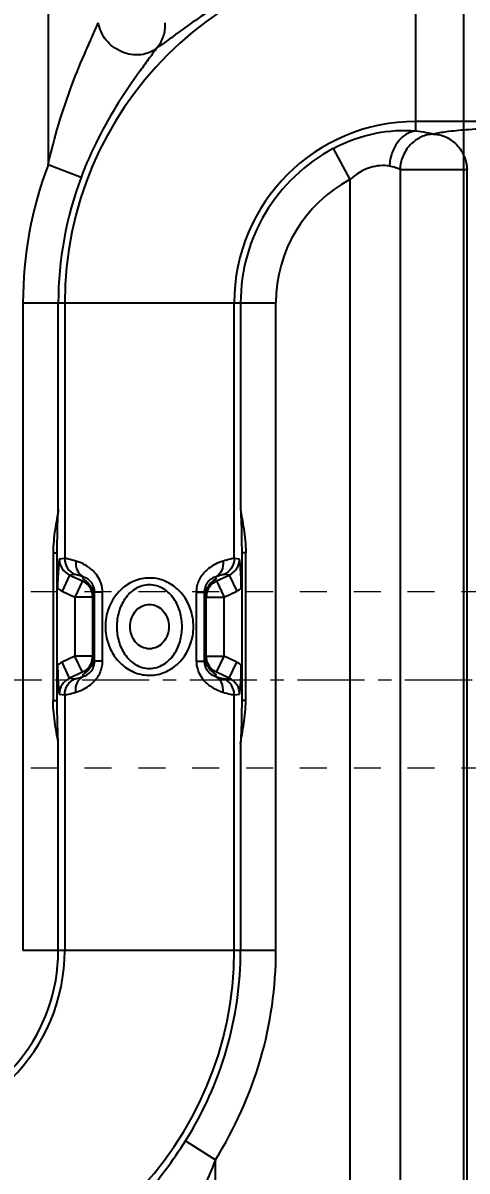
# Model space of a CAD drawing. Header units: millimetres. Extents: x 309 to 11345, y -1340 to 1318.
# Drawn here: x 890.9 to 916, y -436.3 to -371.2 of the extents above; entities that cross this region are included whole.
import ezdxf

# ---------------------------------------------------------------- set-up
doc = ezdxf.new("R2010")
doc.units = ezdxf.units.MM
doc.header["$LTSCALE"] = 16.335
doc.header["$PDMODE"] = 3
doc.header["$PDSIZE"] = 0.3125
doc.linetypes.add('CENTER', pattern=[0.6, 0.375, -0.075, 0.075, -0.075])
doc.linetypes.add('HIDDEN', pattern=[0.2, 0.1, -0.1])
doc.layers.get('0').update_dxf_attribs({"linetype": 'CONTINUOUS'})
doc.layers.get('Defpoints').update_dxf_attribs({"linetype": 'CONTINUOUS'})
doc.layers.add('cool', color=153, linetype='HIDDEN', lineweight=9)
doc.styles.get("Standard").update_dxf_attribs({"font": 'txt', "width": 0.8})
doc.dimstyles.get("Standard").update_dxf_attribs({"dimtxt": 0.15625, "dimasz": 0.1875, "dimexe": 0.125, "dimexo": 0.0625, "dimtad": 0, "dimtih": 1, "dimtoh": 1, "dimdsep": 46, "dimtxsty": 'Standard', "dimcen": 0.09, "dimadec": 0, "dimazin": 0, "dimtp": 0.01, "dimtm": 0.01, "dimtfac": 1, "dimtofl": 0, "dimtmove": 0, "dimatfit": 3, "dimfxl": 0, "dimtolj": 1, "dimarcsym": 0})

# ---------------------------------------------------------------- blocks, each defined once
blk = doc.blocks.new('*D137')
at = {"color": 4, "lineweight": -2}
for p, q in [((841.298, -229.95), (841.298, -209.95)), ((848.047, -249.95), (841.298, -229.95)), ((848.047, -316.766), (848.047, -249.95))]:
    blk.add_line(p, q, dxfattribs=at)
at = {"layer": 'Defpoints', "color": 0}
for p in [(841.298, -209.95), (848.047, -316.828), (1045.847, -463.458)]:
    blk.add_point(p, dxfattribs=at)
at = {"color": 6, "insert": (841.298, -191.95), "char_height": 10, "attachment_point": 5, "rotation": 90}
blk.add_mtext('\\A1;197.80', dxfattribs=at)
blk = doc.blocks.new('*D138')
at = {"color": 4, "lineweight": -2}
for p, q in [((790.171, -229.95), (790.171, -209.95)), ((800.847, -234.408), (790.171, -229.95)), ((800.847, -254.346), (800.847, -234.408))]:
    blk.add_line(p, q, dxfattribs=at)
at = {"layer": 'Defpoints', "color": 0}
for p in [(790.171, -209.95), (800.847, -254.408), (1045.847, -463.458)]:
    blk.add_point(p, dxfattribs=at)
at = {"color": 6, "insert": (790.171, -191.284), "char_height": 10, "attachment_point": 5, "rotation": 90}
blk.add_mtext('\\A1;245.00', dxfattribs=at)
blk = doc.blocks.new('*D139')
at = {"color": 4, "lineweight": -2}
for p, q in [((817.432, -229.95), (817.432, -209.95)), ((846.349, -249.95), (817.432, -229.95)), ((846.349, -386.088), (846.349, -249.95))]:
    blk.add_line(p, q, dxfattribs=at)
at = {"layer": 'Defpoints', "color": 0}
for p in [(817.432, -209.95), (846.349, -386.151), (1045.847, -463.458)]:
    blk.add_point(p, dxfattribs=at)
at = {"color": 6, "insert": (817.432, -191.95), "char_height": 10, "attachment_point": 5, "rotation": 90}
blk.add_mtext('\\A1;199.50', dxfattribs=at)
blk = doc.blocks.new('*D140')
at = {"color": 4, "lineweight": -2}
blk.add_line((915.847, -452.396), (915.847, -209.95), dxfattribs=at)
at = {"layer": 'Defpoints', "color": 0}
for p in [(915.847, -209.95), (915.847, -452.458), (1045.847, -463.458)]:
    blk.add_point(p, dxfattribs=at)
at = {"color": 6, "insert": (915.847, -193.284), "char_height": 10, "attachment_point": 5, "rotation": 90}
blk.add_mtext('\\A1;130.00', dxfattribs=at)
blk = doc.blocks.new('*D141')
at = {"color": 4, "lineweight": -2}
blk.add_line((888.986, -450.896), (888.986, -209.95), dxfattribs=at)
at = {"layer": 'Defpoints', "color": 0}
for p in [(888.986, -209.95), (888.986, -450.958), (1045.847, -463.458)]:
    blk.add_point(p, dxfattribs=at)
at = {"color": 6, "insert": (888.986, -191.284), "char_height": 10, "attachment_point": 5, "rotation": 90}
blk.add_mtext('\\A1;156.86', dxfattribs=at)
blk = doc.blocks.new('*D144')
at = {"color": 4, "lineweight": -2}
for p, q in [((769.752, -440.886), (749.752, -440.886)), ((789.752, -447.409), (769.752, -440.886)), ((861.476, -447.409), (789.752, -447.409))]:
    blk.add_line(p, q, dxfattribs=at)
at = {"layer": 'Defpoints', "color": 0}
for p in [(749.752, -440.886), (861.539, -447.409), (1045.847, -463.458)]:
    blk.add_point(p, dxfattribs=at)
at = {"color": 6, "insert": (735.752, -440.886), "char_height": 10, "attachment_point": 5}
blk.add_mtext('\\A1;16.05', dxfattribs=at)
blk = doc.blocks.new('*D145')
at = {"color": 4, "lineweight": -2}
blk.add_line((842.779, -391.101), (749.752, -391.101), dxfattribs=at)
at = {"layer": 'Defpoints', "color": 0}
for p in [(749.752, -391.101), (842.842, -391.101), (1045.847, -463.458)]:
    blk.add_point(p, dxfattribs=at)
at = {"color": 6, "insert": (733.752, -391.101), "char_height": 10, "attachment_point": 5}
blk.add_mtext('\\A1;72.36', dxfattribs=at)
blk = doc.blocks.new('*D146')
at = {"color": 4, "lineweight": -2}
blk.add_line((843.585, -321.228), (749.752, -321.228), dxfattribs=at)
at = {"layer": 'Defpoints', "color": 0}
for p in [(749.752, -321.228), (843.647, -321.228), (1045.847, -463.458)]:
    blk.add_point(p, dxfattribs=at)
at = {"color": 6, "insert": (731.085, -321.228), "char_height": 10, "attachment_point": 5}
blk.add_mtext('\\A1;142.23', dxfattribs=at)
blk = doc.blocks.new('*D147')
at = {"color": 4, "lineweight": -2}
blk.add_line((839.195, -303.458), (749.752, -303.458), dxfattribs=at)
at = {"layer": 'Defpoints', "color": 0}
for p in [(749.752, -303.458), (839.257, -303.458), (1045.847, -463.458)]:
    blk.add_point(p, dxfattribs=at)
at = {"color": 6, "insert": (733.085, -303.458), "char_height": 10, "attachment_point": 5}
blk.add_mtext('\\A1;160.00', dxfattribs=at)
blk = doc.blocks.new('*D148')
at = {"color": 4, "lineweight": -2}
blk.add_line((979.285, -283.428), (749.752, -283.428), dxfattribs=at)
at = {"layer": 'Defpoints', "color": 0}
for p in [(749.752, -283.428), (979.347, -283.428), (1045.847, -463.458)]:
    blk.add_point(p, dxfattribs=at)
at = {"color": 6, "insert": (732.418, -283.428), "char_height": 10, "attachment_point": 5}
blk.add_mtext('\\A1;180.03', dxfattribs=at)
blk = doc.blocks.new('*D149')
at = {"color": 4, "lineweight": -2}
blk.add_line((796.946, -258.458), (749.752, -258.458), dxfattribs=at)
at = {"layer": 'Defpoints', "color": 0}
for p in [(749.752, -258.458), (797.009, -258.458), (1045.847, -463.458)]:
    blk.add_point(p, dxfattribs=at)
at = {"color": 6, "insert": (731.752, -258.458), "char_height": 10, "attachment_point": 5}
blk.add_mtext('\\A1;205.00', dxfattribs=at)
blk = doc.blocks.new('*D150')
at = {"color": 4, "lineweight": -2}
for p, q in [((870.41, -231.643), (870.41, -211.643)), ((861.539, -251.643), (870.41, -231.643)), ((861.539, -446.733), (861.539, -251.643))]:
    blk.add_line(p, q, dxfattribs=at)
at = {"layer": 'Defpoints', "color": 0}
for p in [(870.41, -211.643), (861.539, -446.795), (1045.847, -463.458)]:
    blk.add_point(p, dxfattribs=at)
at = {"color": 6, "insert": (870.41, -194.31), "char_height": 10, "attachment_point": 5, "rotation": 90}
blk.add_mtext('\\A1;184.31', dxfattribs=at)
blk = doc.blocks.new('*D151')
at = {"color": 4, "lineweight": -2}
for p, q in [((856.031, -231.643), (856.031, -211.643)), ((850.78, -251.643), (856.031, -231.643)), ((850.78, -446.733), (850.78, -251.643))]:
    blk.add_line(p, q, dxfattribs=at)
at = {"layer": 'Defpoints', "color": 0}
for p in [(856.031, -211.643), (850.78, -446.795), (1045.847, -463.458)]:
    blk.add_point(p, dxfattribs=at)
at = {"color": 6, "insert": (856.031, -193.643), "char_height": 10, "attachment_point": 5, "rotation": 90}
blk.add_mtext('\\A1;195.07', dxfattribs=at)
blk = doc.blocks.new('*D167')
at = {"color": 4, "lineweight": -2}
for p, q in [((806.321, -229.338), (806.321, -209.338)), ((815.847, -249.338), (806.321, -229.338)), ((815.847, -386.638), (815.847, -249.338))]:
    blk.add_line(p, q, dxfattribs=at)
at = {"layer": 'Defpoints', "color": 0}
for p in [(806.321, -209.338), (815.847, -386.701), (1045.847, -463.458)]:
    blk.add_point(p, dxfattribs=at)
at = {"color": 6, "insert": (806.321, -191.338), "char_height": 10, "attachment_point": 5, "rotation": 90}
blk.add_mtext('\\A1;230.00', dxfattribs=at)
blk = doc.blocks.new('*D219')
at = {"color": 4, "lineweight": -2}
blk.add_line((834.322, -356.458), (749.977, -356.458), dxfattribs=at)
at = {"layer": 'Defpoints', "color": 0}
for p in [(749.977, -356.458), (834.385, -356.458), (1045.847, -463.458)]:
    blk.add_point(p, dxfattribs=at)
at = {"color": 6, "insert": (733.31, -356.458), "char_height": 10, "attachment_point": 5}
blk.add_mtext('\\A1;107.00', dxfattribs=at)
blk = doc.blocks.new('*D220')
at = {"color": 4, "lineweight": -2}
for p, q in [((830.094, -229.49), (830.094, -209.49)), ((838.785, -249.49), (830.094, -229.49)), ((838.785, -351.996), (838.785, -249.49))]:
    blk.add_line(p, q, dxfattribs=at)
at = {"layer": 'Defpoints', "color": 0}
for p in [(830.094, -209.49), (838.785, -352.058), (1045.847, -463.458)]:
    blk.add_point(p, dxfattribs=at)
at = {"color": 6, "insert": (830.094, -190.823), "char_height": 10, "attachment_point": 5, "rotation": 90}
blk.add_mtext('\\A1;207.06', dxfattribs=at)

msp = doc.modelspace()

# ---------------------------------------------------------------- linework, layer by layer
at = {"color": 7, "linetype": 'Continuous'}
for p, q in [((892.295, -361.51), (892.295, -379.262)), ((913.121, -377.332), (913.121, -366.66)), ((987.187, -376.796), (913.121, -376.796)), ((908.446, -378.328), (909.389, -380.092)), ((894.168, -379.965), (892.295, -379.262)), ((912.231, -379.51), (912.231, -533.406)), ((912.231, -379.51), (916.022, -379.51)), ((916.022, -533.406), (916.022, -379.51)), ((909.389, -380.093), (909.389, -532.824)), ((890.877, -387.079), (890.877, -423.779)), ((890.877, -387.079), (905.2, -387.079)), ((892.877, -398.765), (892.877, -387.079)), ((893.239, -387.079), (893.239, -401.569)), ((902.839, -401.569), (902.839, -387.079)), ((903.2, -387.079), (903.2, -398.764)), ((905.2, -423.779), (905.2, -387.079)), ((892.584, -401.236), (892.584, -409.622)), ((892.584, -401.236), (892.814, -401.236)), ((892.814, -409.622), (892.814, -401.235)), ((903.263, -401.236), (903.263, -409.622)), ((903.494, -401.236), (903.263, -401.236)), ((903.494, -409.622), (903.494, -401.236)), ((893.239, -401.569), (892.931, -401.595)), ((903.146, -401.595), (902.839, -401.569)), ((893.518, -402.504), (893.094, -403.414)), ((893.814, -402.479), (893.518, -402.504)), ((893.518, -402.504), (894.24, -402.84)), ((894.31, -402.622), (894.24, -402.706)), ((901.767, -402.622), (901.837, -402.706)), ((901.837, -402.84), (902.559, -402.504)), ((902.559, -402.504), (902.263, -402.479)), ((902.559, -402.504), (902.983, -403.414)), ((893.094, -403.414), (893.815, -403.75)), ((894.24, -402.84), (893.815, -403.75)), ((894.72, -403.179), (894.721, -403.177)), ((901.357, -403.177), (901.357, -403.179)), ((901.837, -402.84), (902.262, -403.75)), ((902.262, -403.75), (902.983, -403.414)), ((893.815, -403.75), (893.815, -407.107)), ((894.821, -403.75), (893.815, -403.75)), ((894.821, -403.75), (894.821, -407.107)), ((894.934, -403.481), (894.853, -403.576)), ((894.853, -403.576), (894.853, -403.75)), ((894.934, -407.377), (894.934, -403.481)), ((895.386, -403.481), (894.934, -403.481)), ((895.386, -407.377), (895.386, -403.481)), ((900.691, -403.481), (900.691, -407.377)), ((900.691, -403.481), (901.143, -403.481)), ((901.143, -403.481), (901.143, -407.377)), ((901.143, -403.481), (901.224, -403.576)), ((901.224, -403.576), (901.224, -403.75)), ((901.256, -407.107), (901.256, -403.75)), ((901.256, -403.75), (902.262, -403.75)), ((902.262, -407.107), (902.262, -403.75)), ((893.815, -407.107), (893.094, -407.444)), ((894.24, -408.017), (893.815, -407.107)), ((894.821, -407.107), (893.815, -407.107)), ((894.853, -407.107), (894.853, -407.281)), ((894.934, -407.377), (894.853, -407.281)), ((901.143, -407.377), (901.224, -407.281)), ((901.224, -407.107), (901.224, -407.281)), ((901.256, -407.107), (902.262, -407.107)), ((901.837, -408.017), (902.262, -407.107)), ((902.983, -407.444), (902.262, -407.107)), ((893.518, -408.354), (893.094, -407.444)), ((894.24, -408.017), (893.518, -408.354)), ((894.721, -407.681), (894.72, -407.679)), ((895.386, -407.377), (894.934, -407.377)), ((900.691, -407.377), (901.143, -407.377)), ((901.357, -407.679), (901.357, -407.681)), ((902.559, -408.354), (901.837, -408.017)), ((902.559, -408.354), (902.983, -407.444)), ((893.518, -408.354), (893.814, -408.379)), ((894.31, -408.235), (894.24, -408.152)), ((901.767, -408.235), (901.837, -408.152)), ((902.263, -408.379), (902.559, -408.354)), ((892.931, -409.263), (893.239, -409.289)), ((893.239, -409.289), (893.239, -423.779)), ((902.839, -409.289), (903.146, -409.263)), ((902.839, -423.779), (902.839, -409.289)), ((892.584, -409.622), (892.814, -409.622)), ((903.494, -409.622), (903.263, -409.622)), ((892.877, -423.779), (892.877, -412.094)), ((903.2, -412.093), (903.2, -423.779)), ((905.2, -423.779), (890.877, -423.779)), ((900.08, -434.578), (901.772, -435.644)), ((901.772, -477.272), (901.772, -435.644))]:
    msp.add_line(p, q, dxfattribs=at)
for centre, radius, start, end in [((913.121, -387.079), 19.882, 90, 180), ((913.121, -387.079), 10.283, 90, 180), ((913.121, -387.079), 9.921, 118.1124, 180), ((913.121, -387.079), 22.244, 159.42729, 180), ((913.121, -387.079), 20.244, 159.42676, 180), ((913.121, -387.079), 7.921, 118.11496, 180), ((893.809, -403.622), 1.013, 25.92354, 64.94585), ((894.097, -403.388), 0.795, 66.55422, 74.43916), ((893.403, -403.759), 2.074, 46.64159, 48.91854), ((893.484, -403.675), 1.957, 37.73679, 46.7035), ((902.268, -403.622), 1.013, 115.05403, 154.07634), ((893.951, -401.577), 2.027, 236.66808, 244.99291), ((893.82, -403.75), 1.001, 21.68775, 43.43168), ((893.982, -403.577), 0.871, 0.04722, 9.68239), ((902.252, -403.481), 1.56, 170.61494, 179.98539), ((902.098, -403.479), 0.955, 172.44694, 180.08855), ((902.259, -403.751), 1.003, 136.58371, 179.99284), ((902.126, -401.577), 2.027, 295.00763, 303.33132), ((902.425, -403.675), 1.169, 171.60653, 175.10995), ((898.562, -405.429), 3.017, 170.11969, 179.99222), ((897.516, -405.428), 3.018, 350.09885, 359.99212), ((893.818, -407.107), 1.003, 316.58371, 359.99284), ((893.951, -409.281), 2.027, 115.00728, 123.33172), ((893.809, -407.236), 1.013, 295.05403, 334.07634), ((893.979, -407.378), 0.955, 352.49671, 0.08854), ((893.826, -407.376), 1.56, 350.67566, 359.98573), ((902.258, -407.108), 1.001, 201.68775, 223.43168), ((902.268, -407.236), 1.013, 205.92354, 244.94585), ((902.126, -409.281), 2.027, 56.6686, 64.9924), ((902.592, -407.183), 1.956, 217.68747, 226.65606), ((902.674, -407.1), 2.073, 226.59429, 228.90551), ((901.981, -407.469), 0.795, 246.57066, 254.43922), ((882.956, -423.779), 19.882, 270, 0), ((882.956, -423.779), 10.283, 270, 360), ((882.956, -423.779), 9.921, 282.5589, 360), ((882.956, -423.779), 20.244, 327.76467, 0), ((882.956, -423.779), 22.244, 327.76473, 360)]:
    msp.add_arc(centre, radius, start, end, dxfattribs=at)
for points, knots in [([(902.791, -369.668), (902.324, -369.943), (901.441, -370.5), (900.402, -371.224), (899.659, -371.768), (899.189, -372.116), (898.799, -372.399), (898.563, -372.559), (898.457, -372.616)], [0, 0, 0, 0, 0.310097, 0.596891, 0.724237, 0.836971, 0.931556, 1, 1, 1, 1]), ([(892.295, -379.261), (892.471, -378.479), (892.873, -376.954), (893.603, -374.781), (894.289, -373.115), (894.812, -371.953), (895.041, -371.442), (895.137, -371.212)], [0, 0, 0, 0, 0.281124, 0.552727, 0.803715, 0.912437, 1, 1, 1, 1]), ([(898.457, -372.616), (898.212, -372.837), (897.524, -373.117), (896.62, -372.953), (895.979, -372.585), (895.558, -372.202), (895.29, -371.718), (895.184, -371.376), (895.138, -371.211)], [0, 0, 0, 0, 0.232035, 0.484937, 0.617307, 0.749047, 0.879462, 1, 1, 1, 1]), ([(898.457, -372.616), (898.624, -372.432), (898.885, -371.981), (898.945, -371.467), (898.928, -371.211)], [0, 0, 0, 0, 0.492652, 1, 1, 1, 1]), ([(898.457, -372.616), (898.324, -372.813), (898.004, -373.25), (897.255, -374.266), (896.229, -375.757), (895.088, -377.764), (894.449, -379.216), (894.168, -379.965)], [0, 0, 0, 0, 0.083637, 0.19025, 0.443524, 0.719151, 1, 1, 1, 1]), ([(908.446, -378.328), (909.202, -377.925), (910.74, -377.367), (912.371, -377.265), (913.121, -377.332)], [0, 0, 0, 0, 0.53203, 1, 1, 1, 1]), ([(913.121, -377.333), (912.928, -377.351), (912.528, -377.499), (912.057, -377.962), (911.733, -378.597), (911.641, -379.083), (911.628, -379.332)], [0, 0, 0, 0, 0.215904, 0.456455, 0.721739, 1, 1, 1, 1]), ([(913.121, -377.332), (913.317, -377.355), (913.655, -377.401), (913.989, -377.469), (914.127, -377.51)], [0, 0, 0, 0, 0.579616, 1, 1, 1, 1]), ([(914.127, -377.51), (914.364, -377.439), (914.977, -377.342), (916.049, -377.239), (917.387, -377.173), (918.356, -377.158), (918.864, -377.158)], [0, 0, 0, 0, 0.155953, 0.389399, 0.679638, 1, 1, 1, 1]), ([(914.126, -377.51), (913.892, -377.518), (913.399, -377.635), (912.768, -378.089), (912.346, -378.753), (912.239, -379.264), (912.231, -379.51)], [0, 0, 0, 0, 0.233589, 0.491565, 0.754786, 1, 1, 1, 1]), ([(914.126, -377.51), (914.361, -377.518), (914.854, -377.635), (915.485, -378.089), (915.907, -378.753), (916.014, -379.264), (916.022, -379.51)], [0, 0, 0, 0, 0.233576, 0.49155, 0.754779, 1, 1, 1, 1]), ([(911.628, -379.332), (911.277, -379.264), (910.431, -379.339), (909.726, -379.792), (909.389, -380.092)], [0, 0, 0, 0, 0.441713, 1, 1, 1, 1]), ([(912.231, -379.51), (912.151, -379.47), (911.951, -379.402), (911.746, -379.355), (911.628, -379.332)], [0, 0, 0, 0, 0.426069, 1, 1, 1, 1]), ([(892.877, -398.769), (892.86, -398.951), (892.794, -399.334), (892.644, -400.149), (892.592, -400.795), (892.584, -401.236)], [0, 0, 0, 0, 0.220595, 0.468086, 1, 1, 1, 1]), ([(892.814, -401.235), (892.814, -401.022), (892.821, -400.199), (892.844, -399.375), (892.877, -398.765)], [0, 0, 0, 0, 0.258531, 1, 1, 1, 1]), ([(903.2, -398.764), (903.211, -398.96), (903.246, -399.784), (903.263, -400.608), (903.263, -401.236)], [0, 0, 0, 0, 0.238737, 1, 1, 1, 1]), ([(903.2, -398.769), (903.217, -398.938), (903.279, -399.304), (903.425, -400.119), (903.493, -400.779), (903.493, -401.236)], [0, 0, 0, 0, 0.204381, 0.447908, 1, 1, 1, 1]), ([(892.931, -401.595), (892.919, -401.713), (892.863, -402.27), (892.837, -402.83), (892.837, -403.271)], [0, 0, 0, 0, 0.213161, 1, 1, 1, 1]), ([(892.931, -401.595), (892.931, -401.783), (893.044, -402.167), (893.348, -402.425), (893.518, -402.504)], [0, 0, 0, 0, 0.500367, 1, 1, 1, 1]), ([(893.865, -401.712), (893.728, -401.673), (893.547, -401.621), (893.337, -401.578), (893.265, -401.567), (893.239, -401.569)], [0, 0, 0, 0, 0.665407, 0.875292, 1, 1, 1, 1]), ([(893.239, -401.569), (893.239, -401.756), (893.347, -402.138), (893.645, -402.399), (893.814, -402.479)], [0, 0, 0, 0, 0.500608, 1, 1, 1, 1]), ([(893.865, -401.712), (893.848, -401.896), (893.899, -402.266), (894.159, -402.546), (894.31, -402.622)], [0, 0, 0, 0, 0.522337, 1, 1, 1, 1]), ([(894.765, -402.195), (894.69, -402.13), (894.416, -401.923), (894.097, -401.78), (893.865, -401.712)], [0, 0, 0, 0, 0.293028, 1, 1, 1, 1]), ([(902.212, -401.712), (901.913, -401.799), (901.435, -402.037), (900.918, -402.587), (900.749, -403.002), (900.712, -403.227)], [0, 0, 0, 0, 0.419119, 0.694058, 1, 1, 1, 1]), ([(902.212, -401.712), (902.229, -401.896), (902.178, -402.266), (901.918, -402.546), (901.767, -402.622)], [0, 0, 0, 0, 0.522338, 1, 1, 1, 1]), ([(902.839, -401.569), (902.812, -401.567), (902.74, -401.578), (902.531, -401.621), (902.35, -401.673), (902.212, -401.712)], [0, 0, 0, 0, 0.124728, 0.334597, 1, 1, 1, 1]), ([(902.839, -401.569), (902.838, -401.756), (902.73, -402.138), (902.432, -402.399), (902.263, -402.479)], [0, 0, 0, 0, 0.500609, 1, 1, 1, 1]), ([(902.559, -402.504), (902.73, -402.425), (903.034, -402.167), (903.146, -401.783), (903.146, -401.595)], [0, 0, 0, 0, 0.499859, 1, 1, 1, 1]), ([(903.24, -403.271), (903.24, -403.11), (903.231, -402.55), (903.187, -401.992), (903.146, -401.595)], [0, 0, 0, 0, 0.287229, 1, 1, 1, 1]), ([(893.998, -402.516), (893.982, -402.512), (893.933, -402.498), (893.883, -402.485), (893.848, -402.481)], [0, 0, 0, 0, 0.311222, 1, 1, 1, 1]), ([(894.31, -402.622), (894.28, -402.611), (894.176, -402.574), (894.072, -402.539), (893.998, -402.516)], [0, 0, 0, 0, 0.290956, 1, 1, 1, 1]), ([(894.791, -402.983), (894.761, -402.937), (894.658, -402.804), (894.517, -402.704), (894.413, -402.659)], [0, 0, 0, 0, 0.324542, 1, 1, 1, 1]), ([(895.307, -402.991), (895.292, -402.944), (895.222, -402.761), (895.12, -402.592), (895.032, -402.477)], [0, 0, 0, 0, 0.257893, 1, 1, 1, 1]), ([(900.364, -404.434), (900.271, -404.173), (900.012, -403.675), (899.416, -403.076), (898.647, -402.701), (897.786, -402.631), (896.964, -402.887), (896.07, -403.568), (895.683, -404.37), (895.589, -404.912)], [0, 0, 0, 0, 0.12475, 0.24862, 0.374145, 0.501554, 0.628097, 0.752427, 1, 1, 1, 1]), ([(901.767, -402.622), (901.656, -402.653), (901.354, -402.812), (901.18, -403.14), (901.152, -403.354)], [0, 0, 0, 0, 0.348046, 1, 1, 1, 1]), ([(902.263, -402.479), (902.242, -402.477), (902.184, -402.488), (902.018, -402.531), (901.875, -402.583), (901.767, -402.622)], [0, 0, 0, 0, 0.123367, 0.332805, 1, 1, 1, 1]), ([(894.729, -403.211), (894.728, -403.207), (894.725, -403.196), (894.72, -403.186), (894.72, -403.179)], [0, 0, 0, 0, 0.362695, 1, 1, 1, 1]), ([(894.721, -403.177), (894.721, -403.174), (894.721, -403.167), (894.733, -403.167), (894.742, -403.18), (894.759, -403.199), (894.777, -403.233), (894.813, -403.308), (894.832, -403.378), (894.841, -403.431)], [0, 0, 0, 0, 0.030121, 0.050864, 0.098315, 0.18082, 0.302584, 0.471827, 1, 1, 1, 1]), ([(894.821, -403.664), (894.821, -403.603), (894.808, -403.447), (894.76, -403.299), (894.729, -403.211)], [0, 0, 0, 0, 0.394218, 1, 1, 1, 1]), ([(894.934, -403.481), (894.934, -403.434), (894.921, -403.26), (894.859, -403.09), (894.791, -402.983)], [0, 0, 0, 0, 0.27182, 1, 1, 1, 1]), ([(899.888, -405.429), (899.888, -405.148), (899.814, -404.591), (899.468, -403.827), (898.872, -403.226), (898.039, -402.972), (897.205, -403.226), (896.609, -403.827), (896.263, -404.591), (896.189, -405.148), (896.189, -405.429)], [0, 0, 0, 0, 0.127223, 0.251148, 0.374261, 0.499969, 0.625718, 0.748846, 0.872776, 1, 1, 1, 1]), ([(901.224, -403.576), (901.224, -403.495), (901.237, -403.387), (901.282, -403.27), (901.306, -403.22), (901.328, -403.189), (901.339, -403.171), (901.355, -403.165), (901.356, -403.174), (901.357, -403.177)], [0, 0, 0, 0, 0.53878, 0.709627, 0.830417, 0.911609, 0.958791, 0.977938, 1, 1, 1, 1]), ([(901.296, -403.374), (901.293, -403.383), (901.282, -403.426), (901.273, -403.47), (901.268, -403.504)], [0, 0, 0, 0, 0.21794, 1, 1, 1, 1]), ([(901.357, -403.179), (901.357, -403.186), (901.349, -403.205), (901.329, -403.269), (901.308, -403.327), (901.296, -403.374)], [0, 0, 0, 0, 0.097651, 0.292493, 1, 1, 1, 1]), ([(896.939, -405.429), (896.939, -405.126), (897.095, -404.649), (897.575, -404.251), (898.039, -404.133), (898.502, -404.251), (898.982, -404.649), (899.138, -405.126), (899.138, -405.429)], [0, 0, 0, 0, 0.248557, 0.373906, 0.499992, 0.626075, 0.751443, 1, 1, 1, 1]), ([(895.716, -406.431), (895.809, -406.692), (896.07, -407.189), (896.666, -407.786), (897.435, -408.158), (898.295, -408.226), (899.115, -407.969), (900.008, -407.288), (900.394, -406.489), (900.488, -405.947)], [0, 0, 0, 0, 0.124734, 0.248609, 0.374152, 0.501566, 0.628103, 0.752429, 1, 1, 1, 1]), ([(896.189, -405.429), (896.189, -405.71), (896.263, -406.267), (896.609, -407.031), (897.205, -407.631), (898.038, -407.886), (898.872, -407.631), (899.468, -407.031), (899.814, -406.267), (899.888, -405.71), (899.888, -405.429)], [0, 0, 0, 0, 0.127226, 0.251152, 0.374267, 0.499976, 0.625725, 0.748852, 0.87278, 1, 1, 1, 1]), ([(899.138, -405.429), (899.138, -405.732), (898.982, -406.209), (898.502, -406.607), (898.039, -406.724), (897.575, -406.607), (897.095, -406.209), (896.939, -405.732), (896.939, -405.429)], [0, 0, 0, 0, 0.248549, 0.373894, 0.499976, 0.626048, 0.751414, 1, 1, 1, 1]), ([(894.853, -407.281), (894.853, -407.362), (894.839, -407.47), (894.796, -407.587), (894.772, -407.638), (894.749, -407.669), (894.738, -407.687), (894.722, -407.693), (894.721, -407.684), (894.721, -407.681)], [0, 0, 0, 0, 0.536338, 0.708417, 0.829475, 0.910471, 0.958231, 0.977628, 1, 1, 1, 1]), ([(894.783, -407.477), (894.787, -407.464), (894.803, -407.4), (894.813, -407.334), (894.817, -407.282)], [0, 0, 0, 0, 0.208184, 1, 1, 1, 1]), ([(901.241, -407.453), (901.238, -407.44), (901.228, -407.383), (901.224, -407.326), (901.224, -407.281)], [0, 0, 0, 0, 0.229557, 1, 1, 1, 1]), ([(901.256, -407.194), (901.256, -407.255), (901.269, -407.41), (901.317, -407.558), (901.348, -407.646)], [0, 0, 0, 0, 0.393345, 1, 1, 1, 1]), ([(892.837, -407.587), (892.837, -407.748), (892.846, -408.308), (892.89, -408.866), (892.931, -409.263)], [0, 0, 0, 0, 0.287227, 1, 1, 1, 1]), ([(893.865, -409.145), (894.165, -409.058), (894.643, -408.82), (895.159, -408.27), (895.328, -407.854), (895.365, -407.629)], [0, 0, 0, 0, 0.419109, 0.694063, 1, 1, 1, 1]), ([(894.31, -408.235), (894.421, -408.205), (894.724, -408.046), (894.897, -407.718), (894.926, -407.503)], [0, 0, 0, 0, 0.348001, 1, 1, 1, 1]), ([(894.72, -407.679), (894.72, -407.672), (894.728, -407.652), (894.749, -407.586), (894.771, -407.525), (894.783, -407.477)], [0, 0, 0, 0, 0.096382, 0.291016, 1, 1, 1, 1]), ([(900.77, -407.866), (900.786, -407.914), (900.855, -408.096), (900.956, -408.265), (901.044, -408.379)], [0, 0, 0, 0, 0.257865, 1, 1, 1, 1]), ([(901.143, -407.377), (901.143, -407.424), (901.156, -407.598), (901.218, -407.768), (901.286, -407.874)], [0, 0, 0, 0, 0.271751, 1, 1, 1, 1]), ([(901.357, -407.681), (901.356, -407.685), (901.348, -407.695), (901.335, -407.679), (901.321, -407.663), (901.303, -407.631), (901.27, -407.564), (901.251, -407.501), (901.241, -407.453)], [0, 0, 0, 0, 0.045836, 0.092461, 0.175998, 0.299884, 0.470581, 1, 1, 1, 1]), ([(901.286, -407.874), (901.315, -407.92), (901.419, -408.053), (901.56, -408.154), (901.664, -408.199)], [0, 0, 0, 0, 0.324676, 1, 1, 1, 1]), ([(901.348, -407.646), (901.349, -407.65), (901.352, -407.661), (901.357, -407.672), (901.357, -407.679)], [0, 0, 0, 0, 0.362698, 1, 1, 1, 1]), ([(903.146, -409.263), (903.158, -409.144), (903.214, -408.588), (903.24, -408.028), (903.24, -407.587)], [0, 0, 0, 0, 0.213168, 1, 1, 1, 1]), ([(893.518, -408.354), (893.348, -408.432), (893.044, -408.691), (892.931, -409.075), (892.931, -409.263)], [0, 0, 0, 0, 0.499687, 1, 1, 1, 1]), ([(893.239, -409.289), (893.239, -409.102), (893.347, -408.72), (893.645, -408.458), (893.814, -408.379)], [0, 0, 0, 0, 0.500609, 1, 1, 1, 1]), ([(893.814, -408.379), (893.835, -408.381), (893.893, -408.37), (894.059, -408.327), (894.202, -408.275), (894.31, -408.235)], [0, 0, 0, 0, 0.123367, 0.332805, 1, 1, 1, 1]), ([(893.865, -409.145), (893.848, -408.962), (893.899, -408.592), (894.159, -408.312), (894.31, -408.235)], [0, 0, 0, 0, 0.522338, 1, 1, 1, 1]), ([(901.311, -408.662), (901.387, -408.728), (901.661, -408.935), (901.98, -409.078), (902.212, -409.145)], [0, 0, 0, 0, 0.293042, 1, 1, 1, 1]), ([(902.212, -409.145), (902.229, -408.962), (902.178, -408.592), (901.918, -408.312), (901.767, -408.235)], [0, 0, 0, 0, 0.522336, 1, 1, 1, 1]), ([(901.767, -408.235), (901.797, -408.246), (901.901, -408.284), (902.005, -408.319), (902.08, -408.341)], [0, 0, 0, 0, 0.290978, 1, 1, 1, 1]), ([(902.08, -408.341), (902.095, -408.346), (902.144, -408.36), (902.194, -408.373), (902.229, -408.377)], [0, 0, 0, 0, 0.311224, 1, 1, 1, 1]), ([(902.839, -409.289), (902.838, -409.102), (902.73, -408.72), (902.432, -408.458), (902.263, -408.379)], [0, 0, 0, 0, 0.500608, 1, 1, 1, 1]), ([(903.146, -409.263), (903.146, -409.075), (903.034, -408.691), (902.73, -408.432), (902.559, -408.354)], [0, 0, 0, 0, 0.500463, 1, 1, 1, 1]), ([(893.239, -409.289), (893.265, -409.291), (893.337, -409.28), (893.547, -409.237), (893.728, -409.185), (893.865, -409.145)], [0, 0, 0, 0, 0.124728, 0.334597, 1, 1, 1, 1]), ([(902.212, -409.145), (902.35, -409.185), (902.531, -409.237), (902.74, -409.28), (902.812, -409.291), (902.839, -409.289)], [0, 0, 0, 0, 0.665407, 0.875292, 1, 1, 1, 1]), ([(892.877, -412.089), (892.86, -411.92), (892.798, -411.554), (892.652, -410.739), (892.584, -410.079), (892.584, -409.622)], [0, 0, 0, 0, 0.204381, 0.447908, 1, 1, 1, 1]), ([(892.877, -412.094), (892.866, -411.898), (892.831, -411.074), (892.814, -410.249), (892.814, -409.622)], [0, 0, 0, 0, 0.238737, 1, 1, 1, 1]), ([(903.263, -409.622), (903.263, -409.835), (903.257, -410.659), (903.233, -411.483), (903.2, -412.093)], [0, 0, 0, 0, 0.258531, 1, 1, 1, 1]), ([(903.2, -412.089), (903.217, -411.907), (903.283, -411.524), (903.433, -410.709), (903.485, -410.063), (903.494, -409.622)], [0, 0, 0, 0, 0.220595, 0.468086, 1, 1, 1, 1]), ([(895.787, -439.891), (895.9, -439.752), (896.172, -439.449), (896.834, -438.736), (897.801, -437.674), (898.98, -436.218), (899.725, -435.141), (900.08, -434.578)], [0, 0, 0, 0, 0.078283, 0.178771, 0.426596, 0.707874, 1, 1, 1, 1]), ([(901.772, -435.644), (901.55, -436.231), (901.08, -437.362), (900.316, -438.946), (899.583, -440.29), (899.111, -441.098), (898.929, -441.455)], [0, 0, 0, 0, 0.290557, 0.566991, 0.814216, 1, 1, 1, 1])]:
    msp.add_open_spline(points, degree=3, knots=knots, dxfattribs=at)
for points in [[(893.848, -402.481), (893.837, -402.479), (893.826, -402.478), (893.814, -402.479)], [(894.24, -402.84), (894.354, -402.894), (894.46, -402.97), (894.547, -403.061)], [(894.75, -403.38), (894.796, -403.497), (894.821, -403.625), (894.821, -403.75)], [(895.386, -403.481), (895.386, -403.316), (895.359, -403.148), (895.307, -402.991)], [(901.531, -403.061), (901.617, -402.97), (901.723, -402.894), (901.837, -402.84)], [(901.26, -403.575), (901.258, -403.605), (901.256, -403.634), (901.256, -403.664)], [(900.533, -405.429), (900.533, -405.093), (900.476, -404.751), (900.364, -404.434)], [(895.544, -405.429), (895.544, -405.768), (895.603, -406.112), (895.716, -406.431)], [(894.817, -407.282), (894.82, -407.253), (894.821, -407.224), (894.821, -407.194)], [(901.327, -407.478), (901.281, -407.361), (901.256, -407.233), (901.256, -407.107)], [(894.547, -407.796), (894.46, -407.888), (894.354, -407.964), (894.24, -408.017)], [(900.691, -407.377), (900.691, -407.542), (900.718, -407.709), (900.77, -407.866)], [(901.837, -408.017), (901.723, -407.964), (901.617, -407.888), (901.531, -407.796)], [(902.229, -408.377), (902.24, -408.379), (902.252, -408.38), (902.263, -408.379)]]:
    msp.add_open_spline(points, degree=3, dxfattribs=at)
at = {"layer": 'cool', "ltscale": 0.932966}
for p, q in [((1316.517, -403.458), (827.847, -403.458)), ((1316.517, -413.458), (827.847, -413.458))]:
    msp.add_line(p, q, dxfattribs=at)
at = {"layer": 'cool', "color": 1, "linetype": 'CENTER', "ltscale": 0.621977}
msp.add_line((1330.847, -408.458), (822.847, -408.458), dxfattribs=at)

# ---------------------------------------------------------------- dimensions: what is measured, and where the dimension line sits
for feature_location, offset, dtype, picture, middle in [((800.847, -254.408), (-10.676, 44.458), 1, '*D138', (790.171, -191.284)), ((838.785, -352.058), (-8.69, 142.568), 1, '*D220', (830.094, -190.823)), ((888.986, -450.958), (0, 241.008), 1, '*D141', (888.986, -191.284)), ((815.847, -386.701), (-9.526, 177.362), 1, '*D167', (806.321, -191.338)), ((846.349, -386.151), (-28.917, 176.2), 1, '*D139', (817.432, -191.95)), ((848.047, -316.828), (-6.749, 106.878), 1, '*D137', (841.298, -191.95)), ((850.78, -446.795), (5.251, 235.152), 1, '*D151', (856.031, -193.643)), ((915.847, -452.458), (0, 242.508), 1, '*D140', (915.847, -193.284)), ((861.539, -446.795), (8.871, 235.152), 1, '*D150', (870.41, -194.31)), ((797.009, -258.458), (-47.257, 0), 0, '*D149', (731.752, -258.458)), ((979.347, -283.428), (-229.595, 0), 0, '*D148', (732.418, -283.428)), ((839.257, -303.458), (-89.506, 0), 0, '*D147', (733.085, -303.458)), ((843.647, -321.228), (-93.895, 0), 0, '*D146', (731.085, -321.228)), ((834.385, -356.458), (-84.408, 0), 0, '*D219', (733.31, -356.458)), ((842.842, -391.101), (-93.09, 0), 0, '*D145', (733.752, -391.101)), ((861.539, -447.409), (-111.787, 6.522), 0, '*D144', (735.752, -440.886))]:
    dim = msp.add_ordinate_dim(feature_location=feature_location, offset=offset, dtype=dtype, origin=(1045.847, -463.458), dimstyle='Standard', override={"dimtxt": 10, "dimasz": 10, "dimgap": 0, "dimtih": 0, "dimtoh": 0, "dimzin": 0, "dimcen": 0, "dimclrd": 4, "dimclre": 4, "dimclrt": 6, "dimadec": 2, "dimtp": 0, "dimtm": 0, "dimtzin": 0})
    dim.commit()
    dim.dimension.update_dxf_attribs({"geometry": picture, "text_midpoint": middle})

doc.saveas('drawing.dxf')
